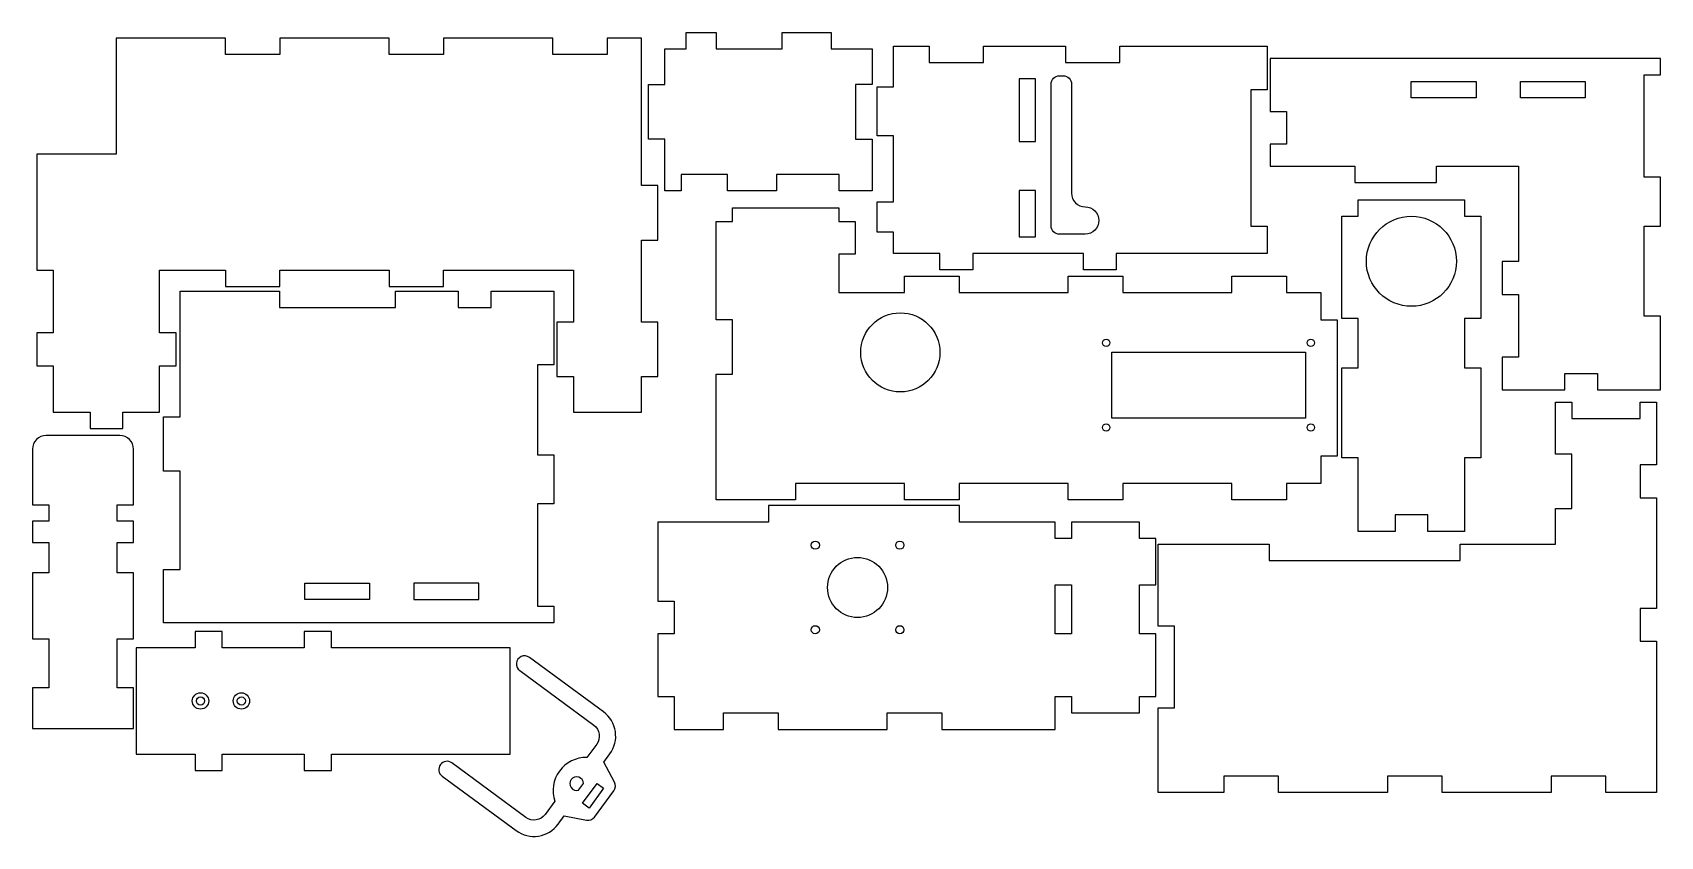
# Model space of a CAD drawing. Header units: millimetres. Extents: x 31872 to 32468, y 2291 to 2585.
import ezdxf

# ---------------------------------------------------------------- set-up
doc = ezdxf.new("R2010")
doc.units = ezdxf.units.MM

msp = doc.modelspace()

# ---------------------------------------------------------------- linework, layer by layer
at = {"color": 3, "transparency": 33554687}
for points in [[(32109.32, 2527.33), (32103.32, 2527.33), (32103.32, 2546.36), (32097.32, 2546.36), (32097.32, 2566.36), (32103.32, 2566.36), (32103.32, 2579.38), (32111.14, 2579.38), (32111.14, 2585.38), (32122.17, 2585.38), (32122.17, 2579.38), (32146.36, 2579.38), (32146.36, 2585.38), (32164.36, 2585.38), (32164.36, 2579.38), (32179.32, 2579.38), (32179.32, 2566.36), (32173.32, 2566.36), (32173.32, 2546.36), (32179.32, 2546.36), (32179.32, 2527.33), (32167.32, 2527.33), (32167.32, 2533.33), (32144.32, 2533.33), (32144.32, 2527.33), (32126.32, 2527.33), (32126.32, 2533.33), (32109.32, 2533.33)], [(32204.23, 2498.45), (32204.23, 2504.45), (32187.19, 2504.45), (32187.19, 2512.27), (32181.19, 2512.27), (32181.19, 2523.3), (32187.19, 2523.3), (32187.19, 2547.49), (32181.19, 2547.49), (32181.19, 2565.49), (32187.19, 2565.49), (32187.19, 2580.45), (32200.21, 2580.45), (32200.21, 2574.45), (32220.21, 2574.45), (32220.21, 2580.45), (32250.21, 2580.45), (32250.21, 2574.45), (32270.21, 2574.45), (32270.21, 2580.45), (32324.24, 2580.45), (32324.24, 2564.45), (32318.24, 2564.45), (32318.24, 2514.45), (32324.24, 2514.45), (32324.24, 2504.45), (32268.86, 2504.45), (32268.86, 2498.45), (32256.86, 2498.45), (32256.86, 2504.45), (32216.23, 2504.45), (32216.23, 2498.45)], [(32239.24, 2545.45), (32239.24, 2568.45), (32233.24, 2568.45), (32233.24, 2545.45)], [(32233.24, 2510.45), (32239.24, 2510.45), (32239.24, 2527.45), (32233.24, 2527.45)], [(32357.57, 2480.55), (32351.57, 2480.55), (32351.57, 2518.05), (32357.57, 2518.05), (32357.57, 2524.05), (32396.57, 2524.05), (32396.57, 2518.05), (32402.57, 2518.05), (32402.57, 2480.55), (32396.57, 2480.55), (32396.57, 2462.55), (32402.57, 2462.55), (32402.57, 2429.53), (32396.57, 2429.53), (32396.57, 2402.55), (32383.07, 2402.55), (32383.07, 2408.55), (32371.07, 2408.55), (32371.07, 2402.55), (32357.57, 2402.55), (32357.57, 2429.53), (32351.57, 2429.53), (32351.57, 2462.55), (32357.57, 2462.55)], [(32106.76, 2376.98), (32106.76, 2364.98), (32100.76, 2364.98), (32100.76, 2341.98), (32106.76, 2341.98), (32106.76, 2329.98), (32124.87, 2329.98), (32124.87, 2335.98), (32144.87, 2335.98), (32144.87, 2329.98), (32184.87, 2329.98), (32184.87, 2335.98), (32204.87, 2335.98), (32204.87, 2329.98), (32246.42, 2329.98), (32246.42, 2341.98), (32252.42, 2341.98), (32252.42, 2335.98), (32277.42, 2335.98), (32277.42, 2341.98), (32283.42, 2341.98), (32283.42, 2364.98), (32277.42, 2364.98), (32277.42, 2382.98), (32283.42, 2382.98), (32283.42, 2399.96), (32277.42, 2399.96), (32277.42, 2405.98), (32252.42, 2405.98), (32252.42, 2399.98), (32246.42, 2399.98), (32246.42, 2405.98), (32211.42, 2405.98), (32211.42, 2411.97), (32141.42, 2411.97), (32141.42, 2405.98), (32100.76, 2405.98), (32100.76, 2376.98)], [(32252.42, 2364.98), (32246.42, 2364.98), (32246.42, 2382.98), (32252.42, 2382.98)], [(31931.13, 2314.9), (31941.13, 2314.9), (31941.13, 2320.9), (31971.13, 2320.9), (31971.13, 2314.9), (31981.13, 2314.9), (31981.13, 2320.9), (32046.64, 2320.9), (32046.64, 2359.9), (31981.13, 2359.9), (31981.13, 2365.9), (31971.13, 2365.9), (31971.13, 2359.9), (31941.13, 2359.9), (31941.13, 2365.9), (31931.13, 2365.9), (31931.13, 2359.9), (31909.59, 2359.9), (31909.59, 2320.9), (31931.13, 2320.9)]]:
    msp.add_lwpolyline(points, close=True, dxfattribs=at)
at = {"color": 3}
for points in [[(32100.82, 2459.28), (32100.82, 2479.28), (32094.82, 2479.28), (32094.82, 2509.28), (32100.82, 2509.28), (32100.82, 2529.28), (32094.82, 2529.28), (32094.82, 2583.31), (32082.27, 2583.31), (32082.27, 2577.31), (32062.27, 2577.31), (32062.27, 2583.31), (32022.27, 2583.31), (32022.27, 2577.31), (32002.27, 2577.31), (32002.27, 2583.31), (31962.27, 2583.31), (31962.27, 2577.31), (31942.27, 2577.31), (31942.27, 2583.31), (31902.27, 2583.31), (31902.27, 2540.81), (31873.16, 2540.81), (31873.16, 2498.31), (31879.16, 2498.31), (31879.16, 2475.28), (31873.16, 2475.28), (31873.16, 2463.28), (31879.16, 2463.28), (31879.16, 2446.25), (31892.66, 2446.25), (31892.66, 2440.25), (31904.66, 2440.25), (31904.66, 2446.25), (31918.16, 2446.25), (31918.16, 2463.28), (31924.16, 2463.28), (31924.16, 2475.28), (31918.16, 2475.28), (31918.16, 2498.31), (31942.27, 2498.31), (31942.27, 2492.31), (31962.27, 2492.31), (31962.27, 2498.31), (32002.27, 2498.31), (32002.27, 2492.31), (32022.27, 2492.31), (32022.27, 2498.31), (32069.82, 2498.31), (32069.82, 2479.28), (32063.82, 2479.28), (32063.82, 2459.28), (32069.82, 2459.28), (32069.82, 2446.25), (32094.82, 2446.25), (32094.82, 2459.28)], [(32356.32, 2536.42), (32356.32, 2530.42), (32386.32, 2530.42), (32386.32, 2536.42), (32416.32, 2536.42), (32416.32, 2501.42), (32410.32, 2501.42), (32410.32, 2489.42), (32416.32, 2489.42), (32416.32, 2466.42), (32410.32, 2466.42), (32410.32, 2454.42), (32433.34, 2454.42), (32433.34, 2460.42), (32445.34, 2460.42), (32445.34, 2454.42), (32468.37, 2454.42), (32468.37, 2481.4), (32462.37, 2481.4), (32462.37, 2514.42), (32468.37, 2514.42), (32468.37, 2532.42), (32462.37, 2532.42), (32462.37, 2569.92), (32468.37, 2569.92), (32468.37, 2575.92), (32325.32, 2575.92), (32325.32, 2556.42), (32331.32, 2556.42), (32331.32, 2544.42), (32325.32, 2544.42), (32325.32, 2536.42)], [(32400.83, 2561.42), (32377.03, 2561.42), (32377.03, 2567.42), (32400.83, 2567.42)], [(32440.83, 2561.42), (32417.03, 2561.42), (32417.03, 2567.42), (32440.83, 2567.42)], [(32211.26, 2496.14), (32211.26, 2490.14), (32251.26, 2490.14), (32251.26, 2496.14), (32271.26, 2496.14), (32271.26, 2490.14), (32311.26, 2490.14), (32311.26, 2496.14), (32331.26, 2496.14), (32331.26, 2490.14), (32343.81, 2490.14), (32343.81, 2480.14), (32349.81, 2480.14), (32349.81, 2430.14), (32343.81, 2430.14), (32343.81, 2420.14), (32331.26, 2420.14), (32331.26, 2414.14), (32311.26, 2414.14), (32311.26, 2420.14), (32271.26, 2420.14), (32271.26, 2414.14), (32251.26, 2414.14), (32251.26, 2420.14), (32211.26, 2420.14), (32211.26, 2414.14), (32191.26, 2414.14), (32191.26, 2420.14), (32151.26, 2420.14), (32151.26, 2414.14), (32122.15, 2414.14), (32122.15, 2460.14), (32128.15, 2460.14), (32128.15, 2480.14), (32122.15, 2480.14), (32122.15, 2516.14), (32128.15, 2516.14), (32128.15, 2521.14), (32167.15, 2521.14), (32167.15, 2516.14), (32173.15, 2516.14), (32173.15, 2504.14), (32167.15, 2504.14), (32167.15, 2490.14), (32191.26, 2490.14), (32191.26, 2496.14)], [(31925.62, 2444.58), (31925.62, 2490.58), (31962.12, 2490.58), (31962.12, 2484.58), (32004.62, 2484.58), (32004.62, 2490.58), (32027.64, 2490.58), (32027.64, 2484.58), (32039.64, 2484.58), (32039.64, 2490.58), (32062.67, 2490.58), (32062.67, 2463.6), (32056.67, 2463.6), (32056.67, 2430.58), (32062.67, 2430.58), (32062.67, 2412.58), (32056.67, 2412.58), (32056.67, 2375.08), (32062.67, 2375.08), (32062.67, 2369.08), (31919.62, 2369.08), (31919.62, 2388.58), (31925.62, 2388.58), (31925.62, 2424.58), (31919.62, 2424.58), (31919.62, 2444.58)], [(32338.19, 2444.04), (32267.19, 2444.04), (32267.19, 2468.24), (32338.19, 2468.24)], [(32448.34, 2312.86), (32428.34, 2312.86), (32428.34, 2306.86), (32388.34, 2306.86), (32388.34, 2312.86), (32368.34, 2312.86), (32368.34, 2306.86), (32328.34, 2306.86), (32328.34, 2312.86), (32308.34, 2312.86), (32308.34, 2306.86), (32284.23, 2306.86), (32284.23, 2337.86), (32290.23, 2337.86), (32290.23, 2367.86), (32284.23, 2367.86), (32284.23, 2397.86), (32324.89, 2397.86), (32324.89, 2391.86), (32394.89, 2391.86), (32394.89, 2397.86), (32429.89, 2397.86), (32429.89, 2410.89), (32435.89, 2410.89), (32435.89, 2430.89), (32429.89, 2430.89), (32429.89, 2449.91), (32435.89, 2449.91), (32435.89, 2443.91), (32460.89, 2443.91), (32460.89, 2449.91), (32466.89, 2449.91), (32466.89, 2426.88), (32460.89, 2426.88), (32460.89, 2414.88), (32466.89, 2414.88), (32466.89, 2374.25), (32460.89, 2374.25), (32460.89, 2362.25), (32466.89, 2362.25), (32466.89, 2306.86), (32448.34, 2306.86)], [(31971.33, 2383.58), (31995.13, 2383.58), (31995.13, 2377.58), (31971.33, 2377.58)], [(32035.13, 2383.58), (32011.33, 2383.58), (32011.33, 2377.58), (32035.13, 2377.58)]]:
    msp.add_lwpolyline(points, close=True, dxfattribs=at)
at = {"color": 3, "transparency": 33554687}
for points in [[(32252.45, 2526.48, 0.414214), (32257.45, 2521.48, -1), (32257.45, 2511.48), (32247.99, 2511.48, -0.414214), (32244.99, 2514.48), (32244.99, 2566.52, -0.414214), (32247.99, 2569.52), (32249.45, 2569.52, -0.414214), (32252.45, 2566.52)], [(31902.56, 2345.19), (31902.56, 2363.19), (31908.56, 2363.19), (31908.56, 2387.39), (31902.56, 2387.39), (31902.56, 2398.42), (31908.56, 2398.42), (31908.56, 2406.24), (31902.56, 2406.24), (31902.56, 2412.24), (31908.56, 2412.24), (31908.56, 2432.72, 0.414214), (31903.56, 2437.72), (31876.56, 2437.72, 0.414214), (31871.56, 2432.72), (31871.56, 2412.24), (31877.56, 2412.24), (31877.56, 2406.24), (31871.56, 2406.24), (31871.56, 2398.42), (31877.56, 2398.42), (31877.56, 2387.39), (31871.56, 2387.39), (31871.56, 2363.19), (31877.56, 2363.19), (31877.56, 2345.19), (31871.56, 2345.19), (31871.56, 2330.24), (31908.56, 2330.24), (31908.56, 2345.19)]]:
    msp.add_lwpolyline(points, format="xyb", close=True, dxfattribs=at)
at = {"color": 200, "transparency": 33554687}
for points in [[(32053.7, 2356.33, 1), (32050.15, 2351.49), (32077.31, 2331.51, -0.414214), (32078.38, 2324.52), (32074.81, 2319.68, 0.5188), (32062.99, 2303.61), (32059.43, 2298.76, -0.414214), (32052.44, 2297.7), (32025.28, 2317.68, 1), (32021.72, 2312.85), (32048.88, 2292.87, 0.414214), (32064.26, 2295.21), (32066.51, 2298.27), (32074.59, 2296.69, 0.29015), (32077.58, 2297.85), (32084.65, 2307.47, 0.29015), (32084.87, 2310.67), (32080.96, 2317.91), (32083.21, 2320.97, 0.414214), (32080.87, 2336.35)], [(32073.51, 2310.12, 3), (32071.73, 2307.7)]]:
    msp.add_lwpolyline(points, format="xyb", close=True, dxfattribs=at)
msp.add_lwpolyline([(32078.51, 2310.16), (32080.92, 2308.39), (32075.59, 2301.14), (32073.17, 2302.92)], close=True, dxfattribs=at)
at = {"color": 3, "transparency": 33554687}
for centre, radius in [((32377.07, 2501.55), 16.5), ((32158.51, 2397.48), 1.5), ((32189.51, 2397.48), 1.5), ((32174.01, 2381.98), 11), ((32158.51, 2366.48), 1.5), ((32189.51, 2366.48), 1.5), ((31933.13, 2340.4), 3), ((31933.13, 2340.4), 1.5), ((31948.13, 2340.4), 3), ((31948.13, 2340.4), 1.5)]:
    msp.add_circle(centre, radius, dxfattribs=at)
at = {"color": 3}
for centre, radius in [((32189.7, 2468.14), 14.5), ((32265.19, 2471.64), 1.35), ((32340.19, 2471.64), 1.35), ((32265.19, 2440.64), 1.35), ((32340.19, 2440.64), 1.35)]:
    msp.add_circle(centre, radius, dxfattribs=at)

doc.saveas('drawing.dxf')
